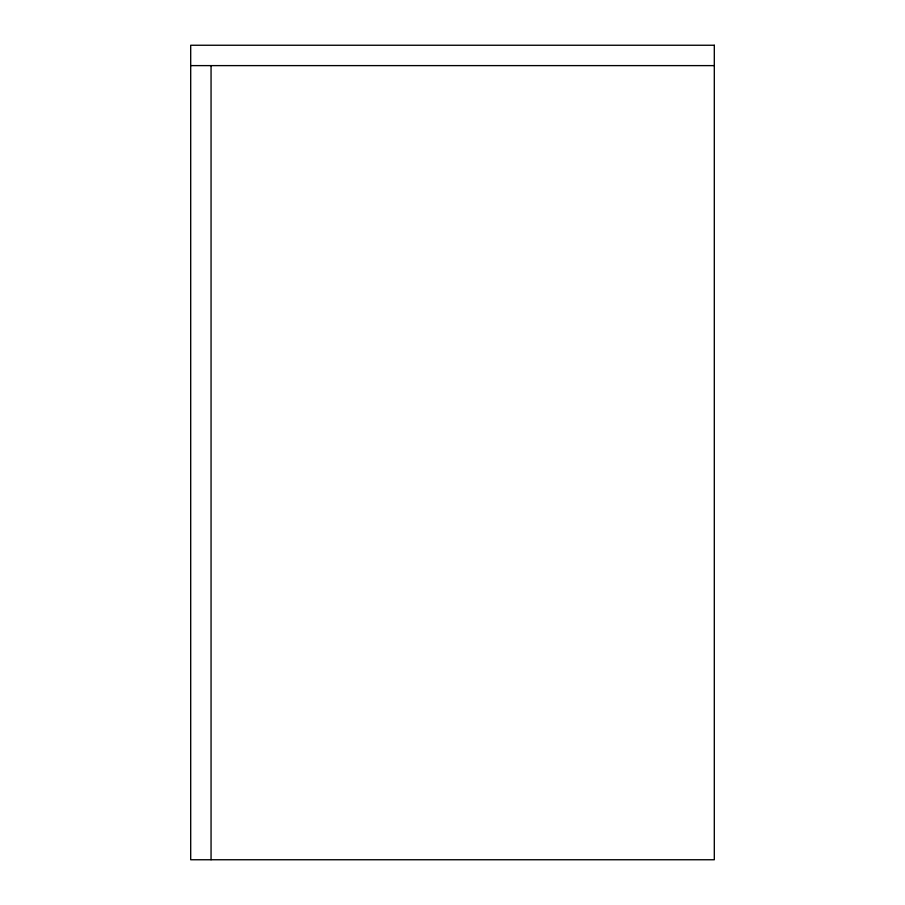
<?xml version="1.0" encoding="UTF-8"?>
<svg xmlns="http://www.w3.org/2000/svg" width="905" height="905" viewBox="0 0 905 905"><rect width="100%" height="100%" fill="white"/><g stroke="black" fill="none" stroke-linecap="round" stroke-linejoin="round"><path stroke-width="1.36" d="M190.695 65.613L714.305 65.613M211.057 65.613L211.057 859.75M714.305 45.25L190.695 45.25L190.695 859.75L714.305 859.75L714.305 45.25"/></g></svg>
